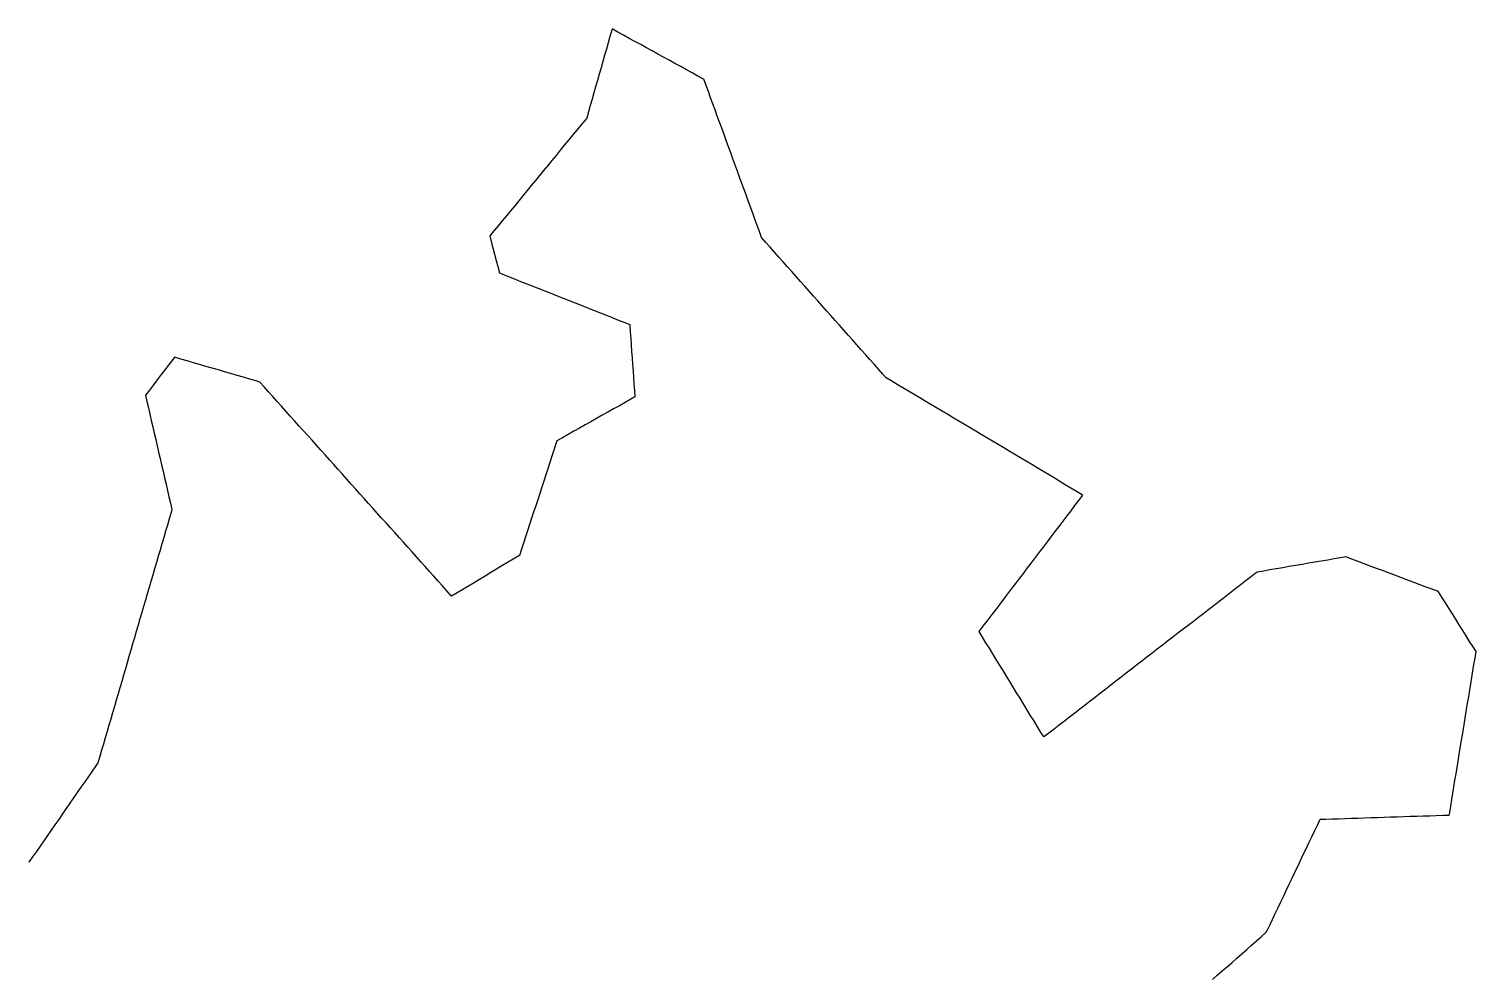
# Model space of a CAD drawing. Header units: millimetres. Extents: x 32 to 3054, y 42 to 5568.
# Drawn here: x 2785.9 to 3007.8, y 2796.6 to 2941.9 of the extents above; entities that cross this region are included whole.
import ezdxf

# ---------------------------------------------------------------- set-up
doc = ezdxf.new("R2010")
doc.units = ezdxf.units.MM
doc.layers.add('ALL_ISLANDS', color=7, linetype='Continuous')
doc.layers.add('OUTLINE_ISLAND_01', color=7, linetype='Continuous')

msp = doc.modelspace()

# ---------------------------------------------------------------- linework, layer by layer
at = {"layer": 'ALL_ISLANDS'}
msp.add_lwpolyline([(2967.36, 2796.108), (2968.1115, 2796.7677), (2968.863, 2797.4274), (2969.6145, 2798.0871), (2970.366, 2798.7469), (2971.1176, 2799.4066), (2971.8691, 2800.0663), (2972.6206, 2800.726), (2973.3721, 2801.3857), (2974.1236, 2802.0454), (2974.8751, 2802.7051), (2975.6267, 2803.3649), (2975.7099, 2803.5397), (2976.1399, 2804.4426), (2976.5698, 2805.3454), (2976.9998, 2806.2483), (2977.4298, 2807.1511), (2977.8597, 2808.054), (2978.2897, 2808.9568), (2978.7196, 2809.8597), (2979.1496, 2810.7625), (2979.5795, 2811.6654), (2980.0095, 2812.5682), (2980.4394, 2813.4711), (2980.8694, 2814.3739), (2981.2994, 2815.2768), (2981.7293, 2816.1796), (2982.1593, 2817.0825), (2982.5892, 2817.9853), (2983.0192, 2818.8882), (2983.4491, 2819.791), (2983.8791, 2820.6939), (2984.6927, 2820.7207), (2985.6921, 2820.7536), (2986.6916, 2820.7865), (2987.691, 2820.8194), (2988.6905, 2820.8523), (2989.6899, 2820.8852), (2990.6894, 2820.9181), (2991.6889, 2820.951), (2992.6883, 2820.9839), (2993.6878, 2821.0168), (2994.6872, 2821.0497), (2995.6867, 2821.0826), (2996.6862, 2821.1155), (2997.6856, 2821.1485), (2998.6851, 2821.1814), (2999.6845, 2821.2143), (3000.684, 2821.2472), (3001.6834, 2821.2801), (3002.6829, 2821.313), (3003.6824, 2821.3459), (3003.7468, 2821.7395), (3003.9084, 2822.7264), (3004.07, 2823.7133), (3004.2315, 2824.7001), (3004.3931, 2825.687), (3004.5547, 2826.6738), (3004.7162, 2827.6607), (3004.8778, 2828.6476), (3005.0394, 2829.6344), (3005.201, 2830.6213), (3005.3625, 2831.6081), (3005.5241, 2832.595), (3005.6857, 2833.5819), (3005.8473, 2834.5687), (3006.0088, 2835.5556), (3006.1704, 2836.5425), (3006.332, 2837.5293), (3006.4935, 2838.5162), (3006.6551, 2839.503), (3006.8167, 2840.4899), (3006.9783, 2841.4768), (3007.1398, 2842.4636), (3007.3014, 2843.4505), (3007.463, 2844.4373), (3007.6246, 2845.4242), (3007.7861, 2846.4111), (3007.3362, 2847.13), (3006.8057, 2847.9777), (3006.2753, 2848.8254), (3005.7448, 2849.6731), (3005.2143, 2850.5208), (3004.6838, 2851.3685), (3004.1533, 2852.2162), (3003.6229, 2853.0639), (3003.0924, 2853.9116), (3002.5619, 2854.7592), (3002.0314, 2855.6069), (3001.8641, 2855.6698), (3000.9279, 2856.0214), (2999.9917, 2856.3729), (2999.0556, 2856.7245), (2998.1194, 2857.0761), (2997.1833, 2857.4277), (2996.2471, 2857.7792), (2995.3109, 2858.1308), (2994.3748, 2858.4824), (2993.4386, 2858.8339), (2992.5024, 2859.1855), (2991.5663, 2859.5371), (2990.6301, 2859.8887), (2989.694, 2860.2402), (2988.7578, 2860.5918), (2987.8216, 2860.9434), (2987.0122, 2860.8041), (2986.0266, 2860.6345), (2985.0411, 2860.4649), (2984.0556, 2860.2953), (2983.0701, 2860.1257), (2982.0846, 2859.9561), (2981.0991, 2859.7865), (2980.1136, 2859.617), (2979.128, 2859.4474), (2978.1425, 2859.2778), (2977.157, 2859.1082), (2976.1715, 2858.9386), (2975.186, 2858.769), (2974.2005, 2858.5994), (2973.9356, 2858.3947), (2973.1444, 2857.783), (2972.3533, 2857.1714), (2971.5621, 2856.5598), (2970.7709, 2855.9482), (2969.9798, 2855.3366), (2969.1886, 2854.725), (2968.3975, 2854.1134), (2967.6063, 2853.5017), (2966.8152, 2852.8901), (2966.024, 2852.2785), (2965.2328, 2851.6669), (2964.4417, 2851.0553), (2963.6505, 2850.4437), (2962.8594, 2849.8321), (2962.0682, 2849.2204), (2961.2771, 2848.6088), (2960.4859, 2847.9972), (2959.6948, 2847.3856), (2958.9036, 2846.774), (2958.1124, 2846.1624), (2957.3213, 2845.5508), (2956.5301, 2844.9392), (2955.739, 2844.3275), (2954.9478, 2843.7159), (2954.1567, 2843.1043), (2953.3655, 2842.4927), (2952.5743, 2841.8811), (2951.7832, 2841.2695), (2950.992, 2840.6579), (2950.2009, 2840.0462), (2949.4097, 2839.4346), (2948.6186, 2838.823), (2947.8274, 2838.2114), (2947.0363, 2837.5998), (2946.2451, 2836.9882), (2945.4539, 2836.3766), (2944.6628, 2835.7649), (2943.8716, 2835.1533), (2943.0805, 2834.5417), (2942.2893, 2833.9301), (2941.4982, 2833.3185), (2940.9987, 2834.1332), (2940.476, 2834.9857), (2939.9534, 2835.8382), (2939.4307, 2836.6908), (2938.908, 2837.5433), (2938.3854, 2838.3958), (2937.8627, 2839.2484), (2937.34, 2840.1009), (2936.8173, 2840.9534), (2936.2947, 2841.806), (2935.772, 2842.6585), (2935.2493, 2843.511), (2934.7267, 2844.3636), (2934.204, 2845.2161), (2933.6813, 2846.0686), (2933.1587, 2846.9212), (2932.636, 2847.7737), (2932.1133, 2848.6263), (2931.5907, 2849.4788), (2931.7632, 2849.7058), (2932.3684, 2850.5019), (2932.9735, 2851.298), (2933.5787, 2852.0942), (2934.1839, 2852.8903), (2934.789, 2853.6864), (2935.3942, 2854.4825), (2935.9993, 2855.2786), (2936.6045, 2856.0747), (2937.2096, 2856.8708), (2937.8148, 2857.6669), (2938.4199, 2858.463), (2939.0251, 2859.2591), (2939.6303, 2860.0552), (2940.2354, 2860.8513), (2940.8406, 2861.6474), (2941.4457, 2862.4435), (2942.0509, 2863.2397), (2942.656, 2864.0358), (2943.2612, 2864.8319), (2943.8663, 2865.628), (2944.4715, 2866.4241), (2945.0767, 2867.2202), (2945.6818, 2868.0163), (2946.287, 2868.8124), (2946.8921, 2869.6085), (2947.4973, 2870.4046), (2947.3717, 2870.4796), (2946.5131, 2870.9923), (2945.6546, 2871.505), (2944.796, 2872.0178), (2943.9375, 2872.5305), (2943.0789, 2873.0432), (2942.2203, 2873.5559), (2941.3618, 2874.0686), (2940.5032, 2874.5813), (2939.6447, 2875.0941), (2938.7861, 2875.6068), (2937.9276, 2876.1195), (2937.069, 2876.6322), (2936.2104, 2877.1449), (2935.3519, 2877.6576), (2934.4933, 2878.1704), (2933.6348, 2878.6831), (2932.7762, 2879.1958), (2931.9177, 2879.7085), (2931.0591, 2880.2212), (2930.2005, 2880.7339), (2929.342, 2881.2467), (2928.4834, 2881.7594), (2927.6249, 2882.2721), (2926.7663, 2882.7848), (2925.9077, 2883.2975), (2925.0492, 2883.8102), (2924.1906, 2884.323), (2923.3321, 2884.8357), (2922.4735, 2885.3484), (2921.615, 2885.8611), (2920.7564, 2886.3738), (2919.8978, 2886.8865), (2919.0393, 2887.3993), (2918.1807, 2887.912), (2917.3222, 2888.4247), (2916.8243, 2888.9856), (2916.1605, 2889.7336), (2915.4967, 2890.4815), (2914.833, 2891.2294), (2914.1692, 2891.9773), (2913.5054, 2892.7253), (2912.8416, 2893.4732), (2912.1778, 2894.2211), (2911.514, 2894.969), (2910.8502, 2895.717), (2910.1865, 2896.4649), (2909.5227, 2897.2128), (2908.8589, 2897.9607), (2908.1951, 2898.7087), (2907.5313, 2899.4566), (2906.8675, 2900.2045), (2906.2038, 2900.9524), (2905.54, 2901.7003), (2904.8762, 2902.4483), (2904.2124, 2903.1962), (2903.5486, 2903.9441), (2902.8848, 2904.692), (2902.221, 2905.44), (2901.5573, 2906.1879), (2900.8935, 2906.9358), (2900.2297, 2907.6837), (2899.5659, 2908.4317), (2898.9021, 2909.1796), (2898.2383, 2909.9275), (2897.9529, 2910.7095), (2897.61, 2911.6489), (2897.2671, 2912.5883), (2896.9242, 2913.5276), (2896.5813, 2914.467), (2896.2384, 2915.4064), (2895.8955, 2916.3458), (2895.5526, 2917.2851), (2895.2097, 2918.2245), (2894.8668, 2919.1639), (2894.524, 2920.1033), (2894.1811, 2921.0426), (2893.8382, 2921.982), (2893.4953, 2922.9214), (2893.1524, 2923.8608), (2892.8095, 2924.8001), (2892.4666, 2925.7395), (2892.1237, 2926.6789), (2891.7808, 2927.6183), (2891.4379, 2928.5576), (2891.095, 2929.497), (2890.7521, 2930.4364), (2890.4092, 2931.3758), (2890.0663, 2932.3151), (2889.7235, 2933.2545), (2889.3806, 2934.1939), (2889.3311, 2934.221), (2888.4545, 2934.7023), (2887.578, 2935.1836), (2886.7014, 2935.6649), (2885.8248, 2936.1461), (2884.9483, 2936.6274), (2884.0717, 2937.1087), (2883.1951, 2937.59), (2882.3186, 2938.0713), (2881.442, 2938.5526), (2880.5654, 2939.0338), (2879.6889, 2939.5151), (2878.8123, 2939.9964), (2877.9357, 2940.4777), (2877.0592, 2940.959), (2876.1826, 2941.4402), (2875.306, 2941.9215), (2875.2492, 2941.7218), (2874.9752, 2940.7601), (2874.7013, 2939.7983), (2874.4273, 2938.8366), (2874.1534, 2937.8748), (2873.8794, 2936.9131), (2873.6055, 2935.9513), (2873.3315, 2934.9896), (2873.0576, 2934.0278), (2872.7836, 2933.0661), (2872.5097, 2932.1044), (2872.2357, 2931.1426), (2871.9618, 2930.1809), (2871.6878, 2929.2191), (2871.4139, 2928.2574), (2871.154, 2927.9408), (2870.5196, 2927.1679), (2869.8851, 2926.3949), (2869.2507, 2925.622), (2868.6162, 2924.849), (2867.9817, 2924.0761), (2867.3473, 2923.3031), (2866.7128, 2922.5302), (2866.0783, 2921.7572), (2865.4439, 2920.9843), (2864.8094, 2920.2113), (2864.1749, 2919.4384), (2863.5405, 2918.6654), (2862.906, 2917.8924), (2862.2715, 2917.1195), (2861.6371, 2916.3465), (2861.0026, 2915.5736), (2860.3681, 2914.8006), (2859.7337, 2914.0277), (2859.0992, 2913.2547), (2858.4647, 2912.4818), (2857.8303, 2911.7088), (2857.1958, 2910.9359), (2856.5614, 2910.1629), (2856.7757, 2909.3326), (2857.0256, 2908.3644), (2857.2756, 2907.3961), (2857.5255, 2906.4279), (2857.7754, 2905.4596), (2858.0254, 2904.4913), (2858.4893, 2904.308), (2859.4193, 2903.9406), (2860.3494, 2903.5732), (2861.2794, 2903.2057), (2862.2095, 2902.8383), (2863.1395, 2902.4709), (2864.0696, 2902.1034), (2864.9996, 2901.736), (2865.9297, 2901.3686), (2866.8597, 2901.0011), (2867.7898, 2900.6337), (2868.7198, 2900.2662), (2869.6499, 2899.8988), (2870.5799, 2899.5314), (2871.51, 2899.1639), (2872.44, 2898.7965), (2873.3701, 2898.4291), (2874.3001, 2898.0616), (2875.2302, 2897.6942), (2876.1602, 2897.3268), (2877.0903, 2896.9593), (2878.0203, 2896.5919), (2878.0307, 2896.4421), (2878.0999, 2895.4445), (2878.169, 2894.4469), (2878.2382, 2893.4493), (2878.3074, 2892.4517), (2878.3766, 2891.4541), (2878.4458, 2890.4565), (2878.5149, 2889.4589), (2878.5841, 2888.4613), (2878.6533, 2887.4637), (2878.7225, 2886.4661), (2878.7917, 2885.4685), (2878.1606, 2885.1129), (2877.2894, 2884.6219), (2876.4182, 2884.131), (2875.547, 2883.64), (2874.6759, 2883.1491), (2873.8047, 2882.6581), (2872.9335, 2882.1672), (2872.0623, 2881.6762), (2871.1911, 2881.1853), (2870.3199, 2880.6943), (2869.4487, 2880.2034), (2868.5775, 2879.7124), (2867.7063, 2879.2215), (2866.8352, 2878.7305), (2866.6867, 2878.2752), (2866.3768, 2877.3244), (2866.0668, 2876.3737), (2865.7569, 2875.4229), (2865.4469, 2874.4721), (2865.137, 2873.5214), (2864.8271, 2872.5706), (2864.5171, 2871.6199), (2864.2072, 2870.6691), (2863.8972, 2869.7184), (2863.5873, 2868.7676), (2863.2773, 2867.8169), (2862.9674, 2866.8661), (2862.6575, 2865.9154), (2862.3475, 2864.9646), (2862.0376, 2864.0138), (2861.7276, 2863.0631), (2861.4177, 2862.1123), (2861.1077, 2861.1616), (2860.9965, 2861.0949), (2860.1388, 2860.5807), (2859.2811, 2860.0666), (2858.4234, 2859.5524), (2857.5657, 2859.0383), (2856.708, 2858.5241), (2855.8503, 2858.01), (2854.9926, 2857.4958), (2854.1349, 2856.9817), (2853.2772, 2856.4675), (2852.4195, 2855.9534), (2851.5618, 2855.4392), (2850.7041, 2854.9251), (2850.6465, 2854.9893), (2849.9793, 2855.7341), (2849.312, 2856.479), (2848.6447, 2857.2238), (2847.9775, 2857.9686), (2847.3102, 2858.7134), (2846.643, 2859.4583), (2845.9757, 2860.2031), (2845.3084, 2860.9479), (2844.6412, 2861.6927), (2843.9739, 2862.4376), (2843.3067, 2863.1824), (2842.6394, 2863.9272), (2841.9721, 2864.672), (2841.3049, 2865.4169), (2840.6376, 2866.1617), (2839.9704, 2866.9065), (2839.3031, 2867.6513), (2838.6358, 2868.3962), (2837.9686, 2869.141), (2837.3013, 2869.8858), (2836.6341, 2870.6306), (2835.9668, 2871.3755), (2835.2996, 2872.1203), (2834.6323, 2872.8651), (2833.965, 2873.6099), (2833.2978, 2874.3548), (2832.6305, 2875.0996), (2831.9633, 2875.8444), (2831.296, 2876.5893), (2830.6287, 2877.3341), (2829.9615, 2878.0789), (2829.2942, 2878.8237), (2828.627, 2879.5686), (2827.9597, 2880.3134), (2827.2924, 2881.0582), (2826.6252, 2881.803), (2825.9579, 2882.5479), (2825.2907, 2883.2927), (2824.6234, 2884.0375), (2823.9561, 2884.7823), (2823.2889, 2885.5272), (2822.6216, 2886.272), (2821.9544, 2887.0168), (2821.2871, 2887.7616), (2820.6974, 2887.9331), (2819.7372, 2888.2124), (2818.7769, 2888.4916), (2817.8167, 2888.7709), (2816.8565, 2889.0501), (2815.8963, 2889.3294), (2814.9361, 2889.6086), (2813.9758, 2889.8879), (2813.0156, 2890.1671), (2812.0554, 2890.4464), (2811.0952, 2890.7256), (2810.135, 2891.0049), (2809.1747, 2891.2841), (2808.2145, 2891.5634), (2808.0008, 2891.2839), (2807.3933, 2890.4895), (2806.7859, 2889.6952), (2806.1784, 2888.9008), (2805.571, 2888.1065), (2804.9635, 2887.3121), (2804.3561, 2886.5178), (2803.7486, 2885.7234), (2803.9675, 2884.7809), (2804.1937, 2883.8068), (2804.4199, 2882.8327), (2804.6461, 2881.8587), (2804.8723, 2880.8846), (2805.0985, 2879.9105), (2805.3247, 2878.9364), (2805.5509, 2877.9623), (2805.7771, 2876.9883), (2806.0033, 2876.0142), (2806.2295, 2875.0401), (2806.4557, 2874.066), (2806.6819, 2873.0919), (2806.9081, 2872.1178), (2807.1343, 2871.1438), (2807.3605, 2870.1697), (2807.5866, 2869.1956), (2807.8128, 2868.2215), (2807.6754, 2867.751), (2807.3952, 2866.7911), (2807.1149, 2865.8312), (2806.8346, 2864.8712), (2806.5543, 2863.9113), (2806.274, 2862.9514), (2805.9937, 2861.9915), (2805.7134, 2861.0316), (2805.4331, 2860.0717), (2805.1528, 2859.1117), (2804.8725, 2858.1518), (2804.5922, 2857.1919), (2804.312, 2856.232), (2804.0317, 2855.2721), (2803.7514, 2854.3122), (2803.4711, 2853.3523), (2803.1908, 2852.3923), (2802.9105, 2851.4324), (2802.6302, 2850.4725), (2802.3499, 2849.5126), (2802.0696, 2848.5527), (2801.7893, 2847.5928), (2801.509, 2846.6329), (2801.2287, 2845.6729), (2800.9485, 2844.713), (2800.6682, 2843.7531), (2800.3879, 2842.7932), (2800.1076, 2841.8333), (2799.8273, 2840.8734), (2799.547, 2839.9134), (2799.2667, 2838.9535), (2798.9864, 2837.9936), (2798.7061, 2837.0337), (2798.4258, 2836.0738), (2798.1455, 2835.1139), (2797.8652, 2834.154), (2797.585, 2833.194), (2797.3047, 2832.2341), (2797.0244, 2831.2742), (2796.7441, 2830.3143), (2796.4638, 2829.3544), (2796.149, 2828.9011), (2795.5786, 2828.0797), (2795.0082, 2827.2583), (2794.4378, 2826.4369), (2793.8674, 2825.6155), (2793.2971, 2824.7942), (2792.7267, 2823.9728), (2792.1563, 2823.1514), (2791.5859, 2822.33), (2791.0155, 2821.5087), (2790.4451, 2820.6873), (2789.8748, 2819.8659), (2789.3044, 2819.0445), (2788.734, 2818.2231), (2788.1636, 2817.4018), (2787.5932, 2816.5804), (2787.0228, 2815.759), (2786.4524, 2814.9376), (2785.8821, 2814.1163)], dxfattribs=at)
at = {"layer": 'OUTLINE_ISLAND_01'}
msp.add_lwpolyline([(2967.36, 2796.108), (2968.1115, 2796.7677), (2968.863, 2797.4274), (2969.6145, 2798.0871), (2970.366, 2798.7469), (2971.1176, 2799.4066), (2971.8691, 2800.0663), (2972.6206, 2800.726), (2973.3721, 2801.3857), (2974.1236, 2802.0454), (2974.8751, 2802.7051), (2975.6267, 2803.3649), (2975.7099, 2803.5397), (2976.1399, 2804.4426), (2976.5698, 2805.3454), (2976.9998, 2806.2483), (2977.4298, 2807.1511), (2977.8597, 2808.054), (2978.2897, 2808.9568), (2978.7196, 2809.8597), (2979.1496, 2810.7625), (2979.5795, 2811.6654), (2980.0095, 2812.5682), (2980.4394, 2813.4711), (2980.8694, 2814.3739), (2981.2994, 2815.2768), (2981.7293, 2816.1796), (2982.1593, 2817.0825), (2982.5892, 2817.9853), (2983.0192, 2818.8882), (2983.4491, 2819.791), (2983.8791, 2820.6939), (2984.6927, 2820.7207), (2985.6921, 2820.7536), (2986.6916, 2820.7865), (2987.691, 2820.8194), (2988.6905, 2820.8523), (2989.6899, 2820.8852), (2990.6894, 2820.9181), (2991.6889, 2820.951), (2992.6883, 2820.9839), (2993.6878, 2821.0168), (2994.6872, 2821.0497), (2995.6867, 2821.0826), (2996.6862, 2821.1155), (2997.6856, 2821.1485), (2998.6851, 2821.1814), (2999.6845, 2821.2143), (3000.684, 2821.2472), (3001.6834, 2821.2801), (3002.6829, 2821.313), (3003.6824, 2821.3459), (3003.7468, 2821.7395), (3003.9084, 2822.7264), (3004.07, 2823.7133), (3004.2315, 2824.7001), (3004.3931, 2825.687), (3004.5547, 2826.6738), (3004.7162, 2827.6607), (3004.8778, 2828.6476), (3005.0394, 2829.6344), (3005.201, 2830.6213), (3005.3625, 2831.6081), (3005.5241, 2832.595), (3005.6857, 2833.5819), (3005.8473, 2834.5687), (3006.0088, 2835.5556), (3006.1704, 2836.5425), (3006.332, 2837.5293), (3006.4935, 2838.5162), (3006.6551, 2839.503), (3006.8167, 2840.4899), (3006.9783, 2841.4768), (3007.1398, 2842.4636), (3007.3014, 2843.4505), (3007.463, 2844.4373), (3007.6246, 2845.4242), (3007.7861, 2846.4111), (3007.3362, 2847.13), (3006.8057, 2847.9777), (3006.2753, 2848.8254), (3005.7448, 2849.6731), (3005.2143, 2850.5208), (3004.6838, 2851.3685), (3004.1533, 2852.2162), (3003.6229, 2853.0639), (3003.0924, 2853.9116), (3002.5619, 2854.7592), (3002.0314, 2855.6069), (3001.8641, 2855.6698), (3000.9279, 2856.0214), (2999.9917, 2856.3729), (2999.0556, 2856.7245), (2998.1194, 2857.0761), (2997.1833, 2857.4277), (2996.2471, 2857.7792), (2995.3109, 2858.1308), (2994.3748, 2858.4824), (2993.4386, 2858.8339), (2992.5024, 2859.1855), (2991.5663, 2859.5371), (2990.6301, 2859.8887), (2989.694, 2860.2402), (2988.7578, 2860.5918), (2987.8216, 2860.9434), (2987.0122, 2860.8041), (2986.0266, 2860.6345), (2985.0411, 2860.4649), (2984.0556, 2860.2953), (2983.0701, 2860.1257), (2982.0846, 2859.9561), (2981.0991, 2859.7865), (2980.1136, 2859.617), (2979.128, 2859.4474), (2978.1425, 2859.2778), (2977.157, 2859.1082), (2976.1715, 2858.9386), (2975.186, 2858.769), (2974.2005, 2858.5994), (2973.9356, 2858.3947), (2973.1444, 2857.783), (2972.3533, 2857.1714), (2971.5621, 2856.5598), (2970.7709, 2855.9482), (2969.9798, 2855.3366), (2969.1886, 2854.725), (2968.3975, 2854.1134), (2967.6063, 2853.5017), (2966.8152, 2852.8901), (2966.024, 2852.2785), (2965.2328, 2851.6669), (2964.4417, 2851.0553), (2963.6505, 2850.4437), (2962.8594, 2849.8321), (2962.0682, 2849.2204), (2961.2771, 2848.6088), (2960.4859, 2847.9972), (2959.6948, 2847.3856), (2958.9036, 2846.774), (2958.1124, 2846.1624), (2957.3213, 2845.5508), (2956.5301, 2844.9392), (2955.739, 2844.3275), (2954.9478, 2843.7159), (2954.1567, 2843.1043), (2953.3655, 2842.4927), (2952.5743, 2841.8811), (2951.7832, 2841.2695), (2950.992, 2840.6579), (2950.2009, 2840.0462), (2949.4097, 2839.4346), (2948.6186, 2838.823), (2947.8274, 2838.2114), (2947.0363, 2837.5998), (2946.2451, 2836.9882), (2945.4539, 2836.3766), (2944.6628, 2835.7649), (2943.8716, 2835.1533), (2943.0805, 2834.5417), (2942.2893, 2833.9301), (2941.4982, 2833.3185), (2940.9987, 2834.1332), (2940.476, 2834.9857), (2939.9534, 2835.8382), (2939.4307, 2836.6908), (2938.908, 2837.5433), (2938.3854, 2838.3958), (2937.8627, 2839.2484), (2937.34, 2840.1009), (2936.8173, 2840.9534), (2936.2947, 2841.806), (2935.772, 2842.6585), (2935.2493, 2843.511), (2934.7267, 2844.3636), (2934.204, 2845.2161), (2933.6813, 2846.0686), (2933.1587, 2846.9212), (2932.636, 2847.7737), (2932.1133, 2848.6263), (2931.5907, 2849.4788), (2931.7632, 2849.7058), (2932.3684, 2850.5019), (2932.9735, 2851.298), (2933.5787, 2852.0942), (2934.1839, 2852.8903), (2934.789, 2853.6864), (2935.3942, 2854.4825), (2935.9993, 2855.2786), (2936.6045, 2856.0747), (2937.2096, 2856.8708), (2937.8148, 2857.6669), (2938.4199, 2858.463), (2939.0251, 2859.2591), (2939.6303, 2860.0552), (2940.2354, 2860.8513), (2940.8406, 2861.6474), (2941.4457, 2862.4435), (2942.0509, 2863.2397), (2942.656, 2864.0358), (2943.2612, 2864.8319), (2943.8663, 2865.628), (2944.4715, 2866.4241), (2945.0767, 2867.2202), (2945.6818, 2868.0163), (2946.287, 2868.8124), (2946.8921, 2869.6085), (2947.4973, 2870.4046), (2947.3717, 2870.4796), (2946.5131, 2870.9923), (2945.6546, 2871.505), (2944.796, 2872.0178), (2943.9375, 2872.5305), (2943.0789, 2873.0432), (2942.2203, 2873.5559), (2941.3618, 2874.0686), (2940.5032, 2874.5813), (2939.6447, 2875.0941), (2938.7861, 2875.6068), (2937.9276, 2876.1195), (2937.069, 2876.6322), (2936.2104, 2877.1449), (2935.3519, 2877.6576), (2934.4933, 2878.1704), (2933.6348, 2878.6831), (2932.7762, 2879.1958), (2931.9177, 2879.7085), (2931.0591, 2880.2212), (2930.2005, 2880.7339), (2929.342, 2881.2467), (2928.4834, 2881.7594), (2927.6249, 2882.2721), (2926.7663, 2882.7848), (2925.9077, 2883.2975), (2925.0492, 2883.8102), (2924.1906, 2884.323), (2923.3321, 2884.8357), (2922.4735, 2885.3484), (2921.615, 2885.8611), (2920.7564, 2886.3738), (2919.8978, 2886.8865), (2919.0393, 2887.3993), (2918.1807, 2887.912), (2917.3222, 2888.4247), (2916.8243, 2888.9856), (2916.1605, 2889.7336), (2915.4967, 2890.4815), (2914.833, 2891.2294), (2914.1692, 2891.9773), (2913.5054, 2892.7253), (2912.8416, 2893.4732), (2912.1778, 2894.2211), (2911.514, 2894.969), (2910.8502, 2895.717), (2910.1865, 2896.4649), (2909.5227, 2897.2128), (2908.8589, 2897.9607), (2908.1951, 2898.7087), (2907.5313, 2899.4566), (2906.8675, 2900.2045), (2906.2038, 2900.9524), (2905.54, 2901.7003), (2904.8762, 2902.4483), (2904.2124, 2903.1962), (2903.5486, 2903.9441), (2902.8848, 2904.692), (2902.221, 2905.44), (2901.5573, 2906.1879), (2900.8935, 2906.9358), (2900.2297, 2907.6837), (2899.5659, 2908.4317), (2898.9021, 2909.1796), (2898.2383, 2909.9275), (2897.9529, 2910.7095), (2897.61, 2911.6489), (2897.2671, 2912.5883), (2896.9242, 2913.5276), (2896.5813, 2914.467), (2896.2384, 2915.4064), (2895.8955, 2916.3458), (2895.5526, 2917.2851), (2895.2097, 2918.2245), (2894.8668, 2919.1639), (2894.524, 2920.1033), (2894.1811, 2921.0426), (2893.8382, 2921.982), (2893.4953, 2922.9214), (2893.1524, 2923.8608), (2892.8095, 2924.8001), (2892.4666, 2925.7395), (2892.1237, 2926.6789), (2891.7808, 2927.6183), (2891.4379, 2928.5576), (2891.095, 2929.497), (2890.7521, 2930.4364), (2890.4092, 2931.3758), (2890.0663, 2932.3151), (2889.7235, 2933.2545), (2889.3806, 2934.1939), (2889.3311, 2934.221), (2888.4545, 2934.7023), (2887.578, 2935.1836), (2886.7014, 2935.6649), (2885.8248, 2936.1461), (2884.9483, 2936.6274), (2884.0717, 2937.1087), (2883.1951, 2937.59), (2882.3186, 2938.0713), (2881.442, 2938.5526), (2880.5654, 2939.0338), (2879.6889, 2939.5151), (2878.8123, 2939.9964), (2877.9357, 2940.4777), (2877.0592, 2940.959), (2876.1826, 2941.4402), (2875.306, 2941.9215), (2875.2492, 2941.7218), (2874.9752, 2940.7601), (2874.7013, 2939.7983), (2874.4273, 2938.8366), (2874.1534, 2937.8748), (2873.8794, 2936.9131), (2873.6055, 2935.9513), (2873.3315, 2934.9896), (2873.0576, 2934.0278), (2872.7836, 2933.0661), (2872.5097, 2932.1044), (2872.2357, 2931.1426), (2871.9618, 2930.1809), (2871.6878, 2929.2191), (2871.4139, 2928.2574), (2871.154, 2927.9408), (2870.5196, 2927.1679), (2869.8851, 2926.3949), (2869.2507, 2925.622), (2868.6162, 2924.849), (2867.9817, 2924.0761), (2867.3473, 2923.3031), (2866.7128, 2922.5302), (2866.0783, 2921.7572), (2865.4439, 2920.9843), (2864.8094, 2920.2113), (2864.1749, 2919.4384), (2863.5405, 2918.6654), (2862.906, 2917.8924), (2862.2715, 2917.1195), (2861.6371, 2916.3465), (2861.0026, 2915.5736), (2860.3681, 2914.8006), (2859.7337, 2914.0277), (2859.0992, 2913.2547), (2858.4647, 2912.4818), (2857.8303, 2911.7088), (2857.1958, 2910.9359), (2856.5614, 2910.1629), (2856.7757, 2909.3326), (2857.0256, 2908.3644), (2857.2756, 2907.3961), (2857.5255, 2906.4279), (2857.7754, 2905.4596), (2858.0254, 2904.4913), (2858.4893, 2904.308), (2859.4193, 2903.9406), (2860.3494, 2903.5732), (2861.2794, 2903.2057), (2862.2095, 2902.8383), (2863.1395, 2902.4709), (2864.0696, 2902.1034), (2864.9996, 2901.736), (2865.9297, 2901.3686), (2866.8597, 2901.0011), (2867.7898, 2900.6337), (2868.7198, 2900.2662), (2869.6499, 2899.8988), (2870.5799, 2899.5314), (2871.51, 2899.1639), (2872.44, 2898.7965), (2873.3701, 2898.4291), (2874.3001, 2898.0616), (2875.2302, 2897.6942), (2876.1602, 2897.3268), (2877.0903, 2896.9593), (2878.0203, 2896.5919), (2878.0307, 2896.4421), (2878.0999, 2895.4445), (2878.169, 2894.4469), (2878.2382, 2893.4493), (2878.3074, 2892.4517), (2878.3766, 2891.4541), (2878.4458, 2890.4565), (2878.5149, 2889.4589), (2878.5841, 2888.4613), (2878.6533, 2887.4637), (2878.7225, 2886.4661), (2878.7917, 2885.4685), (2878.1606, 2885.1129), (2877.2894, 2884.6219), (2876.4182, 2884.131), (2875.547, 2883.64), (2874.6759, 2883.1491), (2873.8047, 2882.6581), (2872.9335, 2882.1672), (2872.0623, 2881.6762), (2871.1911, 2881.1853), (2870.3199, 2880.6943), (2869.4487, 2880.2034), (2868.5775, 2879.7124), (2867.7063, 2879.2215), (2866.8352, 2878.7305), (2866.6867, 2878.2752), (2866.3768, 2877.3244), (2866.0668, 2876.3737), (2865.7569, 2875.4229), (2865.4469, 2874.4721), (2865.137, 2873.5214), (2864.8271, 2872.5706), (2864.5171, 2871.6199), (2864.2072, 2870.6691), (2863.8972, 2869.7184), (2863.5873, 2868.7676), (2863.2773, 2867.8169), (2862.9674, 2866.8661), (2862.6575, 2865.9154), (2862.3475, 2864.9646), (2862.0376, 2864.0138), (2861.7276, 2863.0631), (2861.4177, 2862.1123), (2861.1077, 2861.1616), (2860.9965, 2861.0949), (2860.1388, 2860.5807), (2859.2811, 2860.0666), (2858.4234, 2859.5524), (2857.5657, 2859.0383), (2856.708, 2858.5241), (2855.8503, 2858.01), (2854.9926, 2857.4958), (2854.1349, 2856.9817), (2853.2772, 2856.4675), (2852.4195, 2855.9534), (2851.5618, 2855.4392), (2850.7041, 2854.9251), (2850.6465, 2854.9893), (2849.9793, 2855.7341), (2849.312, 2856.479), (2848.6447, 2857.2238), (2847.9775, 2857.9686), (2847.3102, 2858.7134), (2846.643, 2859.4583), (2845.9757, 2860.2031), (2845.3084, 2860.9479), (2844.6412, 2861.6927), (2843.9739, 2862.4376), (2843.3067, 2863.1824), (2842.6394, 2863.9272), (2841.9721, 2864.672), (2841.3049, 2865.4169), (2840.6376, 2866.1617), (2839.9704, 2866.9065), (2839.3031, 2867.6513), (2838.6358, 2868.3962), (2837.9686, 2869.141), (2837.3013, 2869.8858), (2836.6341, 2870.6306), (2835.9668, 2871.3755), (2835.2996, 2872.1203), (2834.6323, 2872.8651), (2833.965, 2873.6099), (2833.2978, 2874.3548), (2832.6305, 2875.0996), (2831.9633, 2875.8444), (2831.296, 2876.5893), (2830.6287, 2877.3341), (2829.9615, 2878.0789), (2829.2942, 2878.8237), (2828.627, 2879.5686), (2827.9597, 2880.3134), (2827.2924, 2881.0582), (2826.6252, 2881.803), (2825.9579, 2882.5479), (2825.2907, 2883.2927), (2824.6234, 2884.0375), (2823.9561, 2884.7823), (2823.2889, 2885.5272), (2822.6216, 2886.272), (2821.9544, 2887.0168), (2821.2871, 2887.7616), (2820.6974, 2887.9331), (2819.7372, 2888.2124), (2818.7769, 2888.4916), (2817.8167, 2888.7709), (2816.8565, 2889.0501), (2815.8963, 2889.3294), (2814.9361, 2889.6086), (2813.9758, 2889.8879), (2813.0156, 2890.1671), (2812.0554, 2890.4464), (2811.0952, 2890.7256), (2810.135, 2891.0049), (2809.1747, 2891.2841), (2808.2145, 2891.5634), (2808.0008, 2891.2839), (2807.3933, 2890.4895), (2806.7859, 2889.6952), (2806.1784, 2888.9008), (2805.571, 2888.1065), (2804.9635, 2887.3121), (2804.3561, 2886.5178), (2803.7486, 2885.7234), (2803.9675, 2884.7809), (2804.1937, 2883.8068), (2804.4199, 2882.8327), (2804.6461, 2881.8587), (2804.8723, 2880.8846), (2805.0985, 2879.9105), (2805.3247, 2878.9364), (2805.5509, 2877.9623), (2805.7771, 2876.9883), (2806.0033, 2876.0142), (2806.2295, 2875.0401), (2806.4557, 2874.066), (2806.6819, 2873.0919), (2806.9081, 2872.1178), (2807.1343, 2871.1438), (2807.3605, 2870.1697), (2807.5866, 2869.1956), (2807.8128, 2868.2215), (2807.6754, 2867.751), (2807.3952, 2866.7911), (2807.1149, 2865.8312), (2806.8346, 2864.8712), (2806.5543, 2863.9113), (2806.274, 2862.9514), (2805.9937, 2861.9915), (2805.7134, 2861.0316), (2805.4331, 2860.0717), (2805.1528, 2859.1117), (2804.8725, 2858.1518), (2804.5922, 2857.1919), (2804.312, 2856.232), (2804.0317, 2855.2721), (2803.7514, 2854.3122), (2803.4711, 2853.3523), (2803.1908, 2852.3923), (2802.9105, 2851.4324), (2802.6302, 2850.4725), (2802.3499, 2849.5126), (2802.0696, 2848.5527), (2801.7893, 2847.5928), (2801.509, 2846.6329), (2801.2287, 2845.6729), (2800.9485, 2844.713), (2800.6682, 2843.7531), (2800.3879, 2842.7932), (2800.1076, 2841.8333), (2799.8273, 2840.8734), (2799.547, 2839.9134), (2799.2667, 2838.9535), (2798.9864, 2837.9936), (2798.7061, 2837.0337), (2798.4258, 2836.0738), (2798.1455, 2835.1139), (2797.8652, 2834.154), (2797.585, 2833.194), (2797.3047, 2832.2341), (2797.0244, 2831.2742), (2796.7441, 2830.3143), (2796.4638, 2829.3544), (2796.149, 2828.9011), (2795.5786, 2828.0797), (2795.0082, 2827.2583), (2794.4378, 2826.4369), (2793.8674, 2825.6155), (2793.2971, 2824.7942), (2792.7267, 2823.9728), (2792.1563, 2823.1514), (2791.5859, 2822.33), (2791.0155, 2821.5087), (2790.4451, 2820.6873), (2789.8748, 2819.8659), (2789.3044, 2819.0445), (2788.734, 2818.2231), (2788.1636, 2817.4018), (2787.5932, 2816.5804), (2787.0228, 2815.759), (2786.4524, 2814.9376), (2785.8821, 2814.1163)], dxfattribs=at)

doc.saveas('drawing.dxf')
